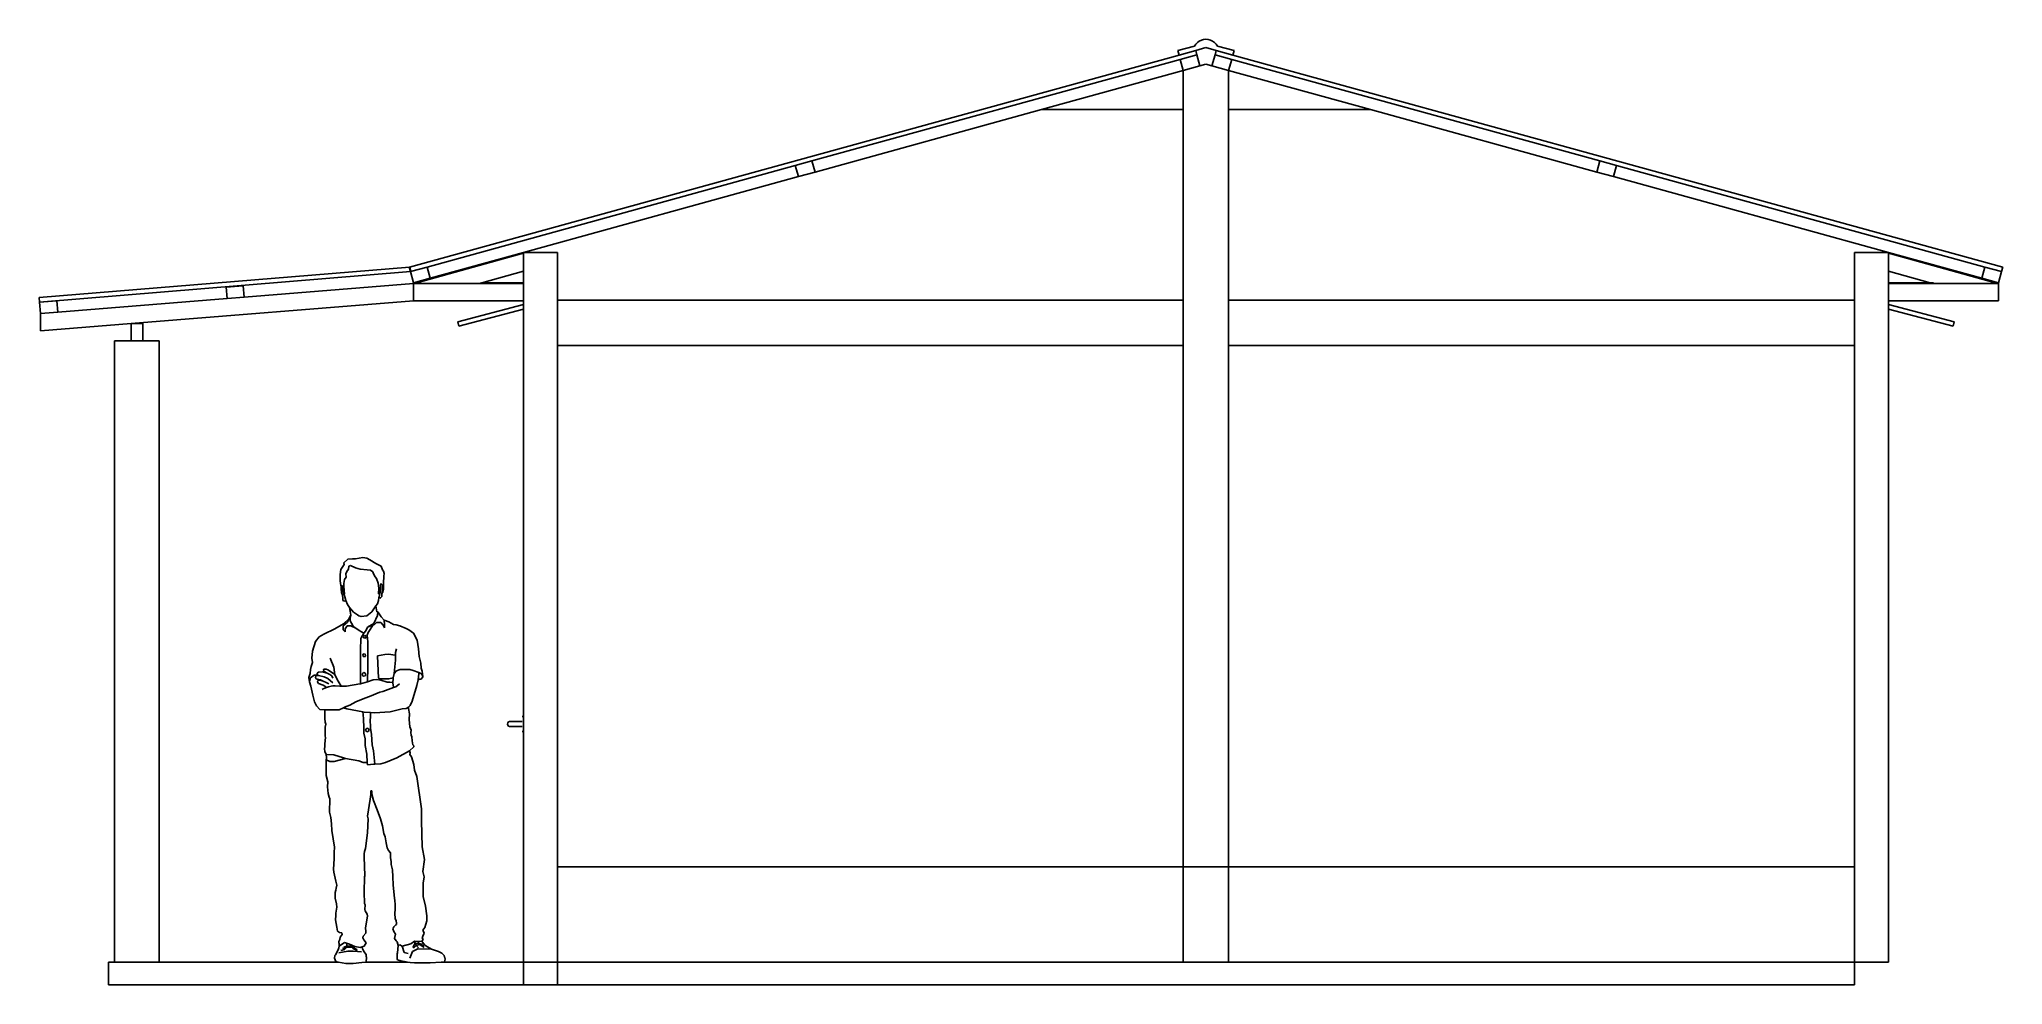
# Model space of a CAD drawing. Header units: metres. Extents: x -4.31 to 4.35, y -2.22 to 1.95.
import ezdxf

# ---------------------------------------------------------------- set-up
doc = ezdxf.new("R2010")
doc.units = ezdxf.units.M

msp = doc.modelspace()

# ---------------------------------------------------------------- linework, layer by layer
for p, q in [((0.7125, 1.9024), (0.786, 1.9226)), ((0.786, 1.9226), (0.7917, 1.9312)), ((0.7913, 1.9034), (0.8367, 1.9159)), ((0.7917, 1.9312), (0.7989, 1.9386)), ((0.7989, 1.9386), (0.8072, 1.9446)), ((0.8072, 1.9446), (0.8165, 1.949)), ((0.8165, 1.949), (0.8264, 1.9517)), ((0.8264, 1.9517), (0.8367, 1.9526)), ((0.8367, 1.9526), (0.8469, 1.9517)), ((0.882, 1.9034), (0.8367, 1.9159)), ((0.8469, 1.9517), (0.8568, 1.949)), ((0.8568, 1.949), (0.8661, 1.9446)), ((0.8661, 1.9446), (0.8745, 1.9386)), ((0.8745, 1.9386), (0.8816, 1.9312)), ((0.8816, 1.9312), (0.8873, 1.9226)), ((0.9608, 1.9024), (0.8873, 1.9226)), ((0.7178, 1.8831), (-2.6756, 0.9474)), ((-0.901, 1.416), (0.7232, 1.8638)), ((0.7178, 1.8831), (0.7125, 1.9024)), ((0.7178, 1.8831), (0.7913, 1.9034)), ((0.7966, 1.8841), (0.7232, 1.8638)), ((0.7232, 1.8638), (0.7367, 1.8148)), ((0.7367, 1.8148), (0.8101, 1.8351)), ((0.7966, 1.8841), (0.7913, 1.9034)), ((0.8101, 1.8351), (0.7966, 1.8841)), ((0.8101, 1.8351), (0.8367, 1.8424)), ((0.8632, 1.8351), (0.8367, 1.8424)), ((0.8632, 1.8351), (0.8767, 1.8841)), ((0.9367, 1.8148), (0.8632, 1.8351)), ((0.8767, 1.8841), (0.882, 1.9034)), ((0.8767, 1.8841), (0.9502, 1.8638)), ((0.9555, 1.8831), (0.882, 1.9034)), ((0.9502, 1.8638), (0.9367, 1.8148)), ((0.9502, 1.8638), (2.5743, 1.416)), ((0.9555, 1.8831), (0.9608, 1.9024)), ((4.3507, 0.9469), (0.9555, 1.8831)), ((0.1114, 1.6424), (0.7367, 1.8148)), ((0.7367, 1.8148), (0.7367, 1.6424)), ((0.9367, 1.8148), (0.9367, 1.6424)), ((0.9367, 1.8148), (1.562, 1.6424)), ((0.1114, 1.6424), (-0.8875, 1.367)), ((0.7367, 1.6424), (0.1114, 1.6424)), ((0.7367, 0.8024), (0.7367, 1.6424)), ((0.9367, 1.6424), (1.562, 1.6424)), ((0.9367, 0.8024), (0.9367, 1.6424)), ((2.5608, 1.367), (1.562, 1.6424)), ((-2.5986, 0.9478), (-0.9745, 1.3957)), ((-0.901, 1.416), (-0.9745, 1.3957)), ((-0.9745, 1.3957), (-0.9609, 1.3467)), ((-0.8875, 1.367), (-0.901, 1.416)), ((2.5608, 1.367), (2.5743, 1.416)), ((2.5743, 1.416), (2.6478, 1.3957)), ((2.6478, 1.3957), (2.6343, 1.3467)), ((2.6478, 1.3957), (4.2719, 0.9478)), ((-0.9609, 1.3467), (-2.1733, 1.0124)), ((-0.9609, 1.3467), (-0.8875, 1.367)), ((2.6343, 1.3467), (2.5608, 1.367)), ((3.8467, 1.0124), (2.6343, 1.3467)), ((-2.6444, 0.8786), (-2.1733, 1.0085)), ((-2.5851, 0.8989), (-2.1733, 1.0124)), ((-2.0233, 1.0124), (-2.1733, 1.0124)), ((-2.1733, 1.0085), (-2.1733, 1.0124)), ((-2.1733, 0.9295), (-2.1733, 1.0085)), ((-2.0233, 1.0124), (-2.0233, 0.8024)), ((3.8467, 1.0124), (3.6967, 1.0124)), ((3.6967, 1.0124), (3.6967, 0.8024)), ((4.2584, 0.8989), (3.8467, 1.0124)), ((3.8467, 1.0085), (3.8467, 1.0124)), ((4.3177, 0.8786), (3.8467, 1.0085)), ((3.8467, 0.9295), (3.8467, 1.0085)), ((-2.6756, 0.9474), (-4.309, 0.8133)), ((-4.3074, 0.7934), (-2.6721, 0.9276)), ((-2.6586, 0.8747), (-3.405, 0.8148)), ((-2.6774, 0.9469), (-2.6756, 0.9474)), ((-2.6721, 0.9276), (-2.6774, 0.9469)), ((-2.6756, 0.9474), (-2.6737, 0.9475)), ((-2.6721, 0.9276), (-2.6737, 0.9475)), ((-2.5986, 0.9478), (-2.6721, 0.9276)), ((-2.6721, 0.9276), (-2.6586, 0.8786)), ((-2.6586, 0.8786), (-2.5851, 0.8989)), ((-2.6586, 0.8747), (-2.6586, 0.8786)), ((-2.6444, 0.8786), (-2.6586, 0.8786)), ((-2.6586, 0.8747), (-2.6444, 0.8786)), ((-2.6586, 0.7985), (-2.6586, 0.8747)), ((-2.3719, 0.8747), (-2.6586, 0.8747)), ((-2.5851, 0.8989), (-2.5986, 0.9478)), ((-2.3577, 0.8786), (-2.3719, 0.8747)), ((-2.1733, 0.8747), (-2.3719, 0.8747)), ((-2.1733, 0.9295), (-2.3577, 0.8786)), ((-2.1733, 0.8786), (-2.3577, 0.8786)), ((-2.1733, 0.8786), (-2.1733, 0.9295)), ((-2.1733, 0.8747), (-2.1733, 0.8786)), ((-2.1733, 0.7985), (-2.1733, 0.8747)), ((3.8467, 0.8786), (3.8467, 0.9295)), ((3.8467, 0.9295), (4.031, 0.8786)), ((4.031, 0.8786), (3.8467, 0.8786)), ((3.8467, 0.8747), (3.8467, 0.8786)), ((3.8467, 0.8786), (4.0452, 0.8786)), ((4.0452, 0.8747), (3.8467, 0.8747)), ((3.8467, 0.7985), (3.8467, 0.8747)), ((4.031, 0.8786), (4.0452, 0.8747)), ((4.3319, 0.8747), (4.0452, 0.8747)), ((4.2584, 0.8989), (4.2719, 0.9478)), ((4.3319, 0.8786), (4.2584, 0.8989)), ((4.2719, 0.9478), (4.3454, 0.9276)), ((4.3319, 0.8786), (4.3177, 0.8786)), ((4.3319, 0.8747), (4.3177, 0.8786)), ((4.3454, 0.9276), (4.3319, 0.8786)), ((4.3319, 0.8747), (4.3319, 0.8786)), ((4.3319, 0.7985), (4.3319, 0.8747)), ((4.3454, 0.9276), (4.3507, 0.9469)), ((-4.3074, 0.7934), (-4.309, 0.8133)), ((-4.2314, 0.7995), (-4.3074, 0.7934)), ((-4.3074, 0.7934), (-4.3033, 0.7428)), ((-4.2274, 0.7489), (-4.2314, 0.7995)), ((-3.4809, 0.8087), (-4.2274, 0.7489)), ((-3.9037, 0.6986), (-2.6586, 0.7985)), ((-3.4091, 0.8655), (-3.485, 0.8594)), ((-3.485, 0.8594), (-3.4809, 0.8087)), ((-3.4809, 0.8087), (-3.405, 0.8148)), ((-3.405, 0.8148), (-3.4091, 0.8655)), ((-2.1733, 0.7985), (-2.6586, 0.7985)), ((-2.4634, 0.706), (-2.1733, 0.7831)), ((-2.1733, 0.7985), (-2.1733, 0.7831)), ((-2.1733, 0.7831), (-2.1733, 0.7624)), ((-2.0233, 0.8024), (0.7367, 0.8024)), ((-2.0233, 0.8024), (-2.0233, 0.6024)), ((0.7367, 0.8024), (0.7367, 0.6024)), ((0.9367, 0.8024), (3.6967, 0.8024)), ((0.9367, 0.8024), (0.9367, 0.6024)), ((3.6967, 0.6024), (3.6967, 0.8024)), ((4.3319, 0.7985), (3.8467, 0.7985)), ((3.8467, 0.7831), (3.8467, 0.7985)), ((4.1367, 0.706), (3.8467, 0.7831)), ((3.8467, 0.7624), (3.8467, 0.7831)), ((-4.3033, 0.7428), (-4.2274, 0.7489)), ((-4.3033, 0.6666), (-4.3033, 0.7428)), ((-4.3033, 0.6666), (-3.9037, 0.6986)), ((-3.8529, 0.6986), (-3.9037, 0.6986)), ((-3.9037, 0.6986), (-3.9037, 0.6224)), ((-3.8529, 0.6224), (-3.8529, 0.6986)), ((-2.4582, 0.6867), (-2.4634, 0.706)), ((-2.4582, 0.6867), (-2.1733, 0.7624)), ((-2.1733, -1.0351), (-2.1733, 0.7624)), ((4.1316, 0.6867), (3.8467, 0.7624)), ((3.8467, 0.7624), (3.8467, -2.1176)), ((4.1316, 0.6867), (4.1367, 0.706)), ((-3.9735, 0.6224), (-3.9769, 0.6224)), ((-3.9769, -2.1176), (-3.9769, 0.6224)), ((-3.9637, 0.6224), (-3.9735, 0.6224)), ((-3.948, 0.6224), (-3.9637, 0.6224)), ((-3.9276, 0.6224), (-3.948, 0.6224)), ((-3.9038, 0.6224), (-3.9276, 0.6224)), ((-3.9037, 0.6224), (-3.9038, 0.6224)), ((-3.9037, 0.6224), (-3.8783, 0.6224)), ((-3.8783, 0.6224), (-3.8529, 0.6224)), ((-3.8528, 0.6224), (-3.8529, 0.6224)), ((-3.829, 0.6224), (-3.8528, 0.6224)), ((-3.8086, 0.6224), (-3.829, 0.6224)), ((-3.793, 0.6224), (-3.8086, 0.6224)), ((-3.7831, 0.6224), (-3.793, 0.6224)), ((-3.7798, 0.6224), (-3.7831, 0.6224)), ((-3.7798, -2.1176), (-3.7798, 0.6224)), ((-2.0233, 0.6024), (0.7367, 0.6024)), ((-2.0233, 0.6024), (-2.0233, -1.6976)), ((0.7367, -1.6976), (0.7367, 0.6024)), ((0.9367, 0.6024), (3.6967, 0.6024)), ((0.9367, -1.6976), (0.9367, 0.6024)), ((3.6967, -1.6976), (3.6967, 0.6024)), ((-2.9484, -0.3407), (-2.9662, -0.3568)), ((-2.9276, -0.3386), (-2.9484, -0.3407)), ((-2.9148, -0.3397), (-2.9276, -0.3386)), ((-2.8818, -0.3331), (-2.9148, -0.3397)), ((-2.8645, -0.3363), (-2.8818, -0.3331)), ((-2.8504, -0.3439), (-2.8645, -0.3363)), ((-2.8243, -0.3597), (-2.8504, -0.3439)), ((-2.9795, -0.3856), (-2.9826, -0.4078)), ((-2.9826, -0.4078), (-2.9816, -0.4206)), ((-2.9816, -0.4206), (-2.9826, -0.4366)), ((-2.9647, -0.3646), (-2.9795, -0.3856)), ((-2.9662, -0.3568), (-2.9647, -0.3646)), ((-2.9635, -0.4308), (-2.966, -0.4483)), ((-2.9548, -0.4193), (-2.9635, -0.4308)), ((-2.9526, -0.3956), (-2.9566, -0.405)), ((-2.9566, -0.405), (-2.9548, -0.4193)), ((-2.9459, -0.3846), (-2.9526, -0.3956)), ((-2.9439, -0.372), (-2.9459, -0.3846)), ((-2.9439, -0.372), (-2.9367, -0.3685)), ((-2.9367, -0.3685), (-2.9148, -0.3784)), ((-2.9148, -0.3784), (-2.8931, -0.3844)), ((-2.8931, -0.3844), (-2.8628, -0.3872)), ((-2.8628, -0.3872), (-2.8486, -0.3896)), ((-2.8486, -0.3896), (-2.8379, -0.3967)), ((-2.8379, -0.3967), (-2.8345, -0.4057)), ((-2.8345, -0.4057), (-2.8282, -0.4186)), ((-2.8282, -0.4186), (-2.8213, -0.4254)), ((-2.8128, -0.3654), (-2.8243, -0.3597)), ((-2.8213, -0.4254), (-2.8143, -0.4467)), ((-2.8013, -0.3711), (-2.8128, -0.3654)), ((-2.7946, -0.3874), (-2.8013, -0.3711)), ((-2.7912, -0.3929), (-2.7946, -0.3874)), ((-2.7873, -0.4034), (-2.7912, -0.3929)), ((-2.7911, -0.4464), (-2.7897, -0.416)), ((-2.7897, -0.416), (-2.7873, -0.4034)), ((-2.9826, -0.4366), (-2.9786, -0.4566)), ((-2.9786, -0.4566), (-2.9779, -0.4602)), ((-2.9716, -0.4579), (-2.9786, -0.4566)), ((-2.9779, -0.4602), (-2.9768, -0.473)), ((-2.9768, -0.473), (-2.9762, -0.4874)), ((-2.9762, -0.4874), (-2.9722, -0.4995)), ((-2.9722, -0.4995), (-2.9695, -0.5137)), ((-2.9704, -0.4787), (-2.9716, -0.4579)), ((-2.9664, -0.4926), (-2.9704, -0.4787)), ((-2.9695, -0.5137), (-2.9699, -0.5233)), ((-2.9613, -0.5072), (-2.9664, -0.4926)), ((-2.9621, -0.4946), (-2.9664, -0.4926)), ((-2.966, -0.4483), (-2.9652, -0.4595)), ((-2.9652, -0.4595), (-2.9638, -0.477)), ((-2.9638, -0.477), (-2.9621, -0.4946)), ((-2.9567, -0.5225), (-2.9613, -0.5072)), ((-2.8143, -0.4467), (-2.8109, -0.4689)), ((-2.8128, -0.5228), (-2.8109, -0.5117)), ((-2.8109, -0.4689), (-2.8122, -0.4929)), ((-2.8122, -0.4929), (-2.8106, -0.4929)), ((-2.8099, -0.5068), (-2.8109, -0.5117)), ((-2.8109, -0.5117), (-2.8063, -0.513)), ((-2.8106, -0.4929), (-2.8059, -0.4864)), ((-2.8086, -0.4989), (-2.8099, -0.5068)), ((-2.8086, -0.4989), (-2.8059, -0.4864)), ((-2.8063, -0.513), (-2.8034, -0.5117)), ((-2.8059, -0.4864), (-2.8043, -0.4721)), ((-2.8043, -0.4576), (-2.8025, -0.4482)), ((-2.8043, -0.4721), (-2.8043, -0.4576)), ((-2.8034, -0.5117), (-2.7979, -0.5058)), ((-2.8025, -0.4482), (-2.7953, -0.4545)), ((-2.7957, -0.4738), (-2.798, -0.4914)), ((-2.798, -0.4914), (-2.7943, -0.4862)), ((-2.7979, -0.5058), (-2.798, -0.4914)), ((-2.7953, -0.4545), (-2.7957, -0.4738)), ((-2.7943, -0.4862), (-2.7915, -0.4737)), ((-2.7915, -0.4737), (-2.7911, -0.4464)), ((-2.9699, -0.5233), (-2.9624, -0.5263)), ((-2.9441, -0.6038), (-2.9677, -0.6255)), ((-2.9624, -0.5263), (-2.9567, -0.5225)), ((-2.9567, -0.5225), (-2.9493, -0.5403)), ((-2.9493, -0.5403), (-2.9407, -0.5538)), ((-2.9493, -0.6186), (-2.9441, -0.6038)), ((-2.9348, -0.587), (-2.9441, -0.6038)), ((-2.9407, -0.5538), (-2.9225, -0.5741)), ((-2.9407, -0.5538), (-2.9372, -0.5695)), ((-2.9348, -0.587), (-2.9378, -0.6011)), ((-2.9378, -0.6011), (-2.9378, -0.6123)), ((-2.9372, -0.5695), (-2.9348, -0.587)), ((-2.9225, -0.5741), (-2.9056, -0.5863)), ((-2.9056, -0.5863), (-2.8989, -0.5902)), ((-2.8891, -0.5936), (-2.8989, -0.5902)), ((-2.8648, -0.5902), (-2.8891, -0.5936)), ((-2.8648, -0.5902), (-2.8425, -0.5727)), ((-2.8425, -0.5727), (-2.8239, -0.547)), ((-2.8337, -0.6244), (-2.818, -0.5892)), ((-2.8239, -0.547), (-2.8168, -0.5368)), ((-2.8209, -0.5725), (-2.8239, -0.547)), ((-2.8161, -0.5728), (-2.8209, -0.5725)), ((-2.818, -0.5892), (-2.8161, -0.5728)), ((-2.8128, -0.5228), (-2.8168, -0.5368)), ((-2.8063, -0.5855), (-2.8161, -0.5728)), ((-2.8006, -0.5952), (-2.8063, -0.5855)), ((-2.7874, -0.6092), (-2.8006, -0.5952)), ((-3.0747, -0.6836), (-3.0903, -0.704)), ((-3.0543, -0.6709), (-3.0747, -0.6836)), ((-3.0051, -0.6473), (-3.0543, -0.6709)), ((-2.9677, -0.6255), (-3.0051, -0.6473)), ((-2.969, -0.635), (-2.9493, -0.6186)), ((-2.969, -0.6515), (-2.969, -0.635)), ((-2.96, -0.6606), (-2.969, -0.6515)), ((-2.9504, -0.635), (-2.96, -0.6478)), ((-2.96, -0.6478), (-2.96, -0.6606)), ((-2.9343, -0.635), (-2.9504, -0.635)), ((-2.9378, -0.6123), (-2.9258, -0.6331)), ((-2.9122, -0.6444), (-2.9343, -0.635)), ((-2.9258, -0.6331), (-2.9122, -0.6444)), ((-2.9122, -0.6444), (-2.8986, -0.6556)), ((-2.8986, -0.6556), (-2.8777, -0.6675)), ((-2.8904, -0.6898), (-2.8913, -0.6945)), ((-2.8889, -0.687), (-2.8904, -0.6898)), ((-2.8777, -0.6675), (-2.8889, -0.687)), ((-2.8797, -0.6829), (-2.8776, -0.6785)), ((-2.878, -0.6875), (-2.8797, -0.6829)), ((-2.8735, -0.6896), (-2.878, -0.6875)), ((-2.8777, -0.6675), (-2.8683, -0.6565)), ((-2.8776, -0.6785), (-2.873, -0.6768)), ((-2.8689, -0.6879), (-2.8735, -0.6896)), ((-2.873, -0.6768), (-2.8685, -0.6789)), ((-2.8668, -0.6835), (-2.8689, -0.6879)), ((-2.8685, -0.6789), (-2.8668, -0.6835)), ((-2.8683, -0.6565), (-2.8616, -0.6402)), ((-2.8585, -0.6635), (-2.863, -0.6755)), ((-2.863, -0.6755), (-2.8599, -0.7058)), ((-2.8616, -0.6402), (-2.8337, -0.6244)), ((-2.8616, -0.6402), (-2.8358, -0.6304)), ((-2.8358, -0.6304), (-2.8585, -0.6635)), ((-2.8358, -0.6304), (-2.8301, -0.6282)), ((-2.8301, -0.6282), (-2.8223, -0.6202)), ((-2.8223, -0.6202), (-2.8031, -0.6202)), ((-2.8031, -0.6202), (-2.7919, -0.6317)), ((-2.7919, -0.6317), (-2.7864, -0.6433)), ((-2.7864, -0.6282), (-2.7874, -0.6092)), ((-2.7666, -0.6175), (-2.7874, -0.6092)), ((-2.7864, -0.6433), (-2.7864, -0.6282)), ((-2.7563, -0.6221), (-2.7666, -0.6175)), ((-2.7472, -0.6285), (-2.7563, -0.6221)), ((-2.7345, -0.6305), (-2.7472, -0.6285)), ((-2.7188, -0.6339), (-2.7345, -0.6305)), ((-2.7188, -0.6339), (-2.6904, -0.646)), ((-2.6788, -0.6515), (-2.6904, -0.646)), ((-2.6589, -0.6676), (-2.6788, -0.6515)), ((-2.6425, -0.6971), (-2.6589, -0.6676)), ((-3.1036, -0.7468), (-3.1076, -0.7771)), ((-3.1076, -0.7771), (-3.1044, -0.796)), ((-3.0903, -0.704), (-3.1036, -0.7468)), ((-3.0257, -0.7772), (-3.01, -0.8176)), ((-2.8913, -0.6945), (-2.8926, -0.7362)), ((-2.8926, -0.7362), (-2.8926, -0.85)), ((-2.8823, -0.7641), (-2.8802, -0.7597)), ((-2.8806, -0.7687), (-2.8823, -0.7641)), ((-2.8762, -0.7708), (-2.8806, -0.7687)), ((-2.8802, -0.7597), (-2.8756, -0.758)), ((-2.8716, -0.7691), (-2.8762, -0.7708)), ((-2.8756, -0.758), (-2.8712, -0.7601)), ((-2.8695, -0.7647), (-2.8716, -0.7691)), ((-2.8712, -0.7601), (-2.8695, -0.7647)), ((-2.8599, -0.7058), (-2.8599, -0.8164)), ((-2.8177, -0.7665), (-2.7844, -0.7617)), ((-2.8177, -0.7665), (-2.8129, -0.8658)), ((-2.7844, -0.7617), (-2.7668, -0.7602)), ((-2.7668, -0.7602), (-2.7406, -0.7641)), ((-2.7406, -0.7641), (-2.7381, -0.7645)), ((-2.7382, -0.7861), (-2.7381, -0.7645)), ((-2.7381, -0.7524), (-2.7339, -0.7353)), ((-2.7381, -0.7645), (-2.7381, -0.7524)), ((-2.6362, -0.7367), (-2.6425, -0.6971)), ((-2.6341, -0.7703), (-2.6362, -0.7367)), ((-2.6266, -0.7994), (-2.6341, -0.7703)), ((-3.1143, -0.8446), (-3.1201, -0.863)), ((-3.1201, -0.863), (-3.1165, -0.8819)), ((-3.1165, -0.8819), (-3.113, -0.8646)), ((-3.1123, -0.8271), (-3.1143, -0.8446)), ((-3.113, -0.8646), (-3.0959, -0.8527)), ((-3.1094, -0.8146), (-3.1123, -0.8271)), ((-3.1044, -0.796), (-3.1094, -0.8146)), ((-3.0959, -0.8527), (-3.0804, -0.8516)), ((-3.0888, -0.8569), (-3.0906, -0.8631)), ((-3.0906, -0.8631), (-3.0876, -0.8688)), ((-3.0852, -0.8537), (-3.0888, -0.8569)), ((-3.0772, -0.8542), (-3.0852, -0.8537)), ((-3.083, -0.8427), (-3.0835, -0.8491)), ((-3.0835, -0.8491), (-3.0804, -0.8516)), ((-3.0782, -0.8385), (-3.083, -0.8427)), ((-3.0804, -0.8516), (-3.0772, -0.8542)), ((-3.0606, -0.8376), (-3.0782, -0.8385)), ((-3.0772, -0.8542), (-3.0522, -0.8597)), ((-3.0389, -0.8433), (-3.0606, -0.8376)), ((-3.0538, -0.8251), (-3.0559, -0.8275)), ((-3.0559, -0.8275), (-3.0545, -0.8338)), ((-3.0545, -0.8338), (-3.0497, -0.8381)), ((-3.0442, -0.8263), (-3.0538, -0.8251)), ((-3.0522, -0.8597), (-3.0362, -0.8671)), ((-3.0497, -0.8381), (-3.0389, -0.8433)), ((-3.0364, -0.8281), (-3.0442, -0.8263)), ((-3.0389, -0.8433), (-3.028, -0.8485)), ((-3.0111, -0.8451), (-3.0364, -0.8281)), ((-3.028, -0.8485), (-3.019, -0.8552)), ((-3.019, -0.8552), (-3.014, -0.8653)), ((-3.0061, -0.8496), (-3.0111, -0.8451)), ((-3.01, -0.8176), (-3.0051, -0.8504)), ((-3.0051, -0.8504), (-3.0061, -0.8496)), ((-2.9908, -0.8791), (-3.0051, -0.8504)), ((-2.8926, -0.85), (-2.8917, -0.8901)), ((-2.885, -0.8491), (-2.8827, -0.8434)), ((-2.8827, -0.8548), (-2.885, -0.8491)), ((-2.8827, -0.8434), (-2.877, -0.8411)), ((-2.877, -0.8571), (-2.8827, -0.8548)), ((-2.877, -0.8411), (-2.8713, -0.8434)), ((-2.8713, -0.8548), (-2.877, -0.8571)), ((-2.8713, -0.8434), (-2.869, -0.8491)), ((-2.869, -0.8491), (-2.8713, -0.8548)), ((-2.8599, -0.8164), (-2.8614, -0.8821)), ((-2.8129, -0.8658), (-2.8055, -0.8687)), ((-2.767, -0.8682), (-2.7479, -0.8636)), ((-2.7479, -0.8636), (-2.7489, -0.8687)), ((-2.7443, -0.8451), (-2.7479, -0.8636)), ((-2.7443, -0.8451), (-2.7382, -0.7861)), ((-2.7335, -0.8332), (-2.7443, -0.8451)), ((-2.717, -0.8271), (-2.7335, -0.8332)), ((-2.6753, -0.8268), (-2.717, -0.8271)), ((-2.6598, -0.8309), (-2.6753, -0.8268)), ((-2.6598, -0.8309), (-2.6357, -0.8404)), ((-2.6385, -0.8724), (-2.6351, -0.847)), ((-2.6357, -0.8404), (-2.6314, -0.8421)), ((-2.6351, -0.847), (-2.6357, -0.8404)), ((-2.6314, -0.8421), (-2.6229, -0.8466)), ((-2.6251, -0.8218), (-2.6266, -0.7994)), ((-2.6251, -0.8218), (-2.621, -0.834)), ((-2.6244, -0.8693), (-2.621, -0.8638)), ((-2.6229, -0.8466), (-2.6198, -0.8519)), ((-2.6175, -0.8579), (-2.621, -0.834)), ((-2.6175, -0.8595), (-2.621, -0.8638)), ((-2.6198, -0.8519), (-2.6175, -0.8579)), ((-2.6175, -0.8579), (-2.6175, -0.8595)), ((-3.1165, -0.8819), (-3.1107, -0.9002)), ((-3.1107, -0.9002), (-3.1022, -0.941)), ((-3.1022, -0.941), (-3.0957, -0.9692)), ((-3.0876, -0.8688), (-3.083, -0.8701)), ((-3.083, -0.8701), (-3.0687, -0.8723)), ((-3.08, -0.8757), (-3.0818, -0.8818)), ((-3.0818, -0.8818), (-3.0775, -0.8885)), ((-3.072, -0.8747), (-3.08, -0.8757)), ((-3.0775, -0.8885), (-3.0563, -0.8961)), ((-3.0658, -0.876), (-3.072, -0.8747)), ((-3.0687, -0.8723), (-3.0563, -0.878)), ((-3.0563, -0.878), (-3.0658, -0.876)), ((-3.0569, -0.912), (-3.062, -0.9158)), ((-3.0418, -0.9063), (-3.0569, -0.912)), ((-3.0563, -0.878), (-3.044, -0.8838)), ((-3.0563, -0.8961), (-3.0491, -0.9012)), ((-3.0491, -0.9012), (-3.0418, -0.9063)), ((-3.044, -0.8838), (-3.0314, -0.8909)), ((-3.0329, -0.9029), (-3.0418, -0.9063)), ((-3.0362, -0.8671), (-3.0142, -0.8858)), ((-3.0216, -0.9004), (-3.0329, -0.9029)), ((-3.0141, -0.8987), (-3.0216, -0.9004)), ((-3.0043, -0.8995), (-3.0141, -0.8987)), ((-2.9837, -0.9013), (-3.0043, -0.8995)), ((-2.9857, -0.8853), (-2.9908, -0.8791)), ((-2.9797, -0.8984), (-2.9857, -0.8853)), ((-2.9739, -0.9012), (-2.9837, -0.9013)), ((-2.9739, -0.9012), (-2.9797, -0.8984)), ((-2.9533, -0.9009), (-2.9739, -0.9012)), ((-2.8954, -0.8907), (-2.9533, -0.9009)), ((-2.8917, -0.8901), (-2.8954, -0.8907)), ((-2.8917, -0.8901), (-2.8614, -0.8821)), ((-2.8728, -0.954), (-2.8532, -0.9467)), ((-2.8359, -0.8729), (-2.8614, -0.8821)), ((-2.8074, -0.9274), (-2.8532, -0.9467)), ((-2.8215, -0.8718), (-2.8359, -0.8729)), ((-2.8025, -0.8748), (-2.8215, -0.8718)), ((-2.7934, -0.924), (-2.8074, -0.9274)), ((-2.8055, -0.8687), (-2.767, -0.8682)), ((-2.7748, -0.8828), (-2.8025, -0.8748)), ((-2.7467, -0.907), (-2.7934, -0.924)), ((-2.7635, -0.8828), (-2.7748, -0.8828)), ((-2.7491, -0.8838), (-2.7635, -0.8828)), ((-2.7491, -0.8838), (-2.7492, -0.8879)), ((-2.7492, -0.8879), (-2.7472, -0.9034)), ((-2.7489, -0.8687), (-2.7491, -0.8838)), ((-2.7472, -0.9034), (-2.7467, -0.907)), ((-2.7467, -0.907), (-2.7362, -0.9032)), ((-2.7362, -0.9032), (-2.72, -0.89)), ((-2.665, -0.9665), (-2.6443, -0.8974)), ((-2.6443, -0.8974), (-2.6385, -0.8724)), ((-2.6385, -0.8724), (-2.6307, -0.8705)), ((-2.6307, -0.8705), (-2.6244, -0.8693)), ((-3.0957, -0.9692), (-3.0862, -0.9877)), ((-3.0862, -0.9877), (-3.0722, -1.0032)), ((-3.0722, -1.0032), (-3.053, -1.0044)), ((-3.053, -1.0044), (-3.05, -1.0054)), ((-2.9982, -1.0044), (-3.05, -1.0054)), ((-3.05, -1.0054), (-3.0499, -1.0123)), ((-3.0499, -1.0123), (-3.0496, -1.0439)), ((-2.987, -1.0044), (-2.9982, -1.0044)), ((-2.9678, -0.9956), (-2.987, -1.0044)), ((-2.9622, -0.993), (-2.9678, -0.9956)), ((-2.9527, -1.0003), (-2.9678, -0.9956)), ((-2.9395, -0.9851), (-2.9622, -0.993)), ((-2.8814, -1.0144), (-2.9527, -1.0003)), ((-2.9129, -0.9703), (-2.9395, -0.9851)), ((-2.8728, -0.954), (-2.9129, -0.9703)), ((-2.8805, -1.0263), (-2.8814, -1.0144)), ((-2.8756, -1.0156), (-2.8814, -1.0144)), ((-2.8791, -1.046), (-2.8805, -1.0263)), ((-2.8477, -1.0172), (-2.8756, -1.0156)), ((-2.8481, -1.0426), (-2.8479, -1.0263)), ((-2.8479, -1.0263), (-2.8477, -1.0172)), ((-2.8308, -1.0182), (-2.8477, -1.0172)), ((-2.762, -1.0144), (-2.8308, -1.0182)), ((-2.762, -1.0144), (-2.7088, -1.0008)), ((-2.6904, -0.9997), (-2.7088, -1.0008)), ((-2.6808, -0.994), (-2.6904, -0.9997)), ((-2.6808, -0.994), (-2.6732, -0.9857)), ((-2.68, -0.9985), (-2.6808, -0.994)), ((-2.6757, -1.0224), (-2.68, -0.9985)), ((-2.6776, -1.0479), (-2.6757, -1.0224)), ((-2.6732, -0.9857), (-2.665, -0.9665)), ((-2.1733, -1.0351), (-2.1789, -1.0351)), ((-2.1733, -1.0351), (-2.1733, -1.0362)), ((-2.1733, -1.0394), (-2.1733, -1.0362)), ((-3.0496, -1.0439), (-3.0486, -1.0599)), ((-3.0483, -1.0814), (-3.0487, -1.0974)), ((-3.0487, -1.0974), (-3.0479, -1.1054)), ((-3.0486, -1.0599), (-3.0453, -1.0689)), ((-3.0453, -1.0689), (-3.0483, -1.0814)), ((-3.0479, -1.1054), (-3.0482, -1.1214)), ((-3.0482, -1.1214), (-3.0463, -1.1275)), ((-2.8782, -1.0829), (-2.8791, -1.046)), ((-2.8782, -1.1086), (-2.8782, -1.0829)), ((-2.8723, -1.1335), (-2.8782, -1.1086)), ((-2.8701, -1.0941), (-2.8677, -1.0884)), ((-2.8677, -1.0997), (-2.8701, -1.0941)), ((-2.8677, -1.0884), (-2.8621, -1.086)), ((-2.8621, -1.1021), (-2.8677, -1.0997)), ((-2.8621, -1.086), (-2.8564, -1.0884)), ((-2.8564, -1.0997), (-2.8621, -1.1021)), ((-2.8564, -1.0884), (-2.8541, -1.0941)), ((-2.8541, -1.0941), (-2.8564, -1.0997)), ((-2.8494, -1.0451), (-2.8481, -1.0426)), ((-2.8488, -1.0852), (-2.8494, -1.0451)), ((-2.8444, -1.1137), (-2.8488, -1.0852)), ((-2.8412, -1.1601), (-2.8444, -1.1137)), ((-2.6744, -1.0799), (-2.6776, -1.0479)), ((-2.6682, -1.0946), (-2.6744, -1.0799)), ((-2.6707, -1.1056), (-2.6682, -1.0946)), ((-2.6687, -1.1166), (-2.6707, -1.1056)), ((-2.6661, -1.1242), (-2.6687, -1.1166)), ((-2.6643, -1.1418), (-2.6661, -1.1242)), ((-2.2433, -1.0676), (-2.2421, -1.0624)), ((-2.2421, -1.0728), (-2.2433, -1.0676)), ((-2.2421, -1.0624), (-2.2389, -1.0586)), ((-2.2389, -1.0766), (-2.2421, -1.0728)), ((-2.2389, -1.0586), (-2.2344, -1.0572)), ((-2.2344, -1.078), (-2.2389, -1.0766)), ((-2.2344, -1.0572), (-2.2343, -1.0572)), ((-2.2343, -1.0779), (-2.2344, -1.078)), ((-2.2342, -1.0572), (-2.2343, -1.0572)), ((-2.2339, -1.0778), (-2.2343, -1.0779)), ((-2.2342, -1.078), (-2.2343, -1.0779)), ((-2.2334, -1.0572), (-2.2342, -1.0572)), ((-2.2334, -1.078), (-2.2342, -1.078)), ((-2.2321, -1.0572), (-2.2334, -1.0572)), ((-2.2321, -1.078), (-2.2334, -1.078)), ((-2.2304, -1.0572), (-2.2321, -1.0572)), ((-2.2304, -1.078), (-2.2321, -1.078)), ((-2.2281, -1.0572), (-2.2304, -1.0572)), ((-2.2281, -1.078), (-2.2304, -1.078)), ((-2.2255, -1.0572), (-2.2281, -1.0572)), ((-2.2255, -1.078), (-2.2281, -1.078)), ((-2.2225, -1.0572), (-2.2255, -1.0572)), ((-2.2225, -1.078), (-2.2255, -1.078)), ((-2.2192, -1.0572), (-2.2225, -1.0572)), ((-2.2192, -1.078), (-2.2225, -1.078)), ((-2.2156, -1.0572), (-2.2192, -1.0572)), ((-2.2156, -1.078), (-2.2192, -1.078)), ((-2.2118, -1.0572), (-2.2156, -1.0572)), ((-2.2118, -1.078), (-2.2156, -1.078)), ((-2.2118, -1.0572), (-2.2079, -1.0572)), ((-2.2079, -1.078), (-2.2118, -1.078)), ((-2.2039, -1.0572), (-2.2079, -1.0572)), ((-2.2039, -1.078), (-2.2079, -1.078)), ((-2.1789, -1.0572), (-2.2039, -1.0572)), ((-2.1789, -1.078), (-2.2039, -1.078)), ((-2.1733, -1.1001), (-2.1789, -1.1001)), ((-2.1733, -1.0446), (-2.1733, -1.0394)), ((-2.1733, -1.0513), (-2.1733, -1.0446)), ((-2.1733, -1.0592), (-2.1733, -1.0513)), ((-2.1733, -1.0676), (-2.1733, -1.0592)), ((-2.1733, -1.0676), (-2.1733, -1.076)), ((-2.1733, -1.0838), (-2.1733, -1.076)), ((-2.1733, -1.0906), (-2.1733, -1.0838)), ((-2.1733, -1.0957), (-2.1733, -1.0906)), ((-2.1733, -1.099), (-2.1733, -1.0957)), ((-2.1733, -1.1001), (-2.1733, -1.099)), ((-2.1733, -1.1001), (-2.1733, -2.1176)), ((-3.0491, -1.1674), (-3.0513, -1.1767)), ((-3.0513, -1.1767), (-3.0497, -1.1895)), ((-3.0463, -1.1275), (-3.0498, -1.1546)), ((-3.0498, -1.1546), (-3.0491, -1.1674)), ((-3.0497, -1.1895), (-3.0442, -1.2028)), ((-3.0442, -1.2028), (-3.0105, -1.2038)), ((-3.0442, -1.2028), (-3.0428, -1.2156)), ((-2.9677, -1.2173), (-3.0105, -1.2038)), ((-2.8723, -1.1624), (-2.8723, -1.1335)), ((-2.8643, -1.2), (-2.8723, -1.1624)), ((-2.8629, -1.2369), (-2.8643, -1.2)), ((-2.8345, -1.1865), (-2.8412, -1.1601)), ((-2.8286, -1.2442), (-2.8345, -1.1865)), ((-2.7321, -1.2171), (-2.6758, -1.1865)), ((-2.6758, -1.1865), (-2.6571, -1.1689)), ((-2.6738, -1.1943), (-2.6758, -1.1865)), ((-2.6753, -1.2021), (-2.6738, -1.1943)), ((-2.6677, -1.2124), (-2.6753, -1.2021)), ((-2.6612, -1.1591), (-2.6643, -1.1418)), ((-2.6572, -1.1641), (-2.6612, -1.1591)), ((-2.6571, -1.1689), (-2.6572, -1.1641)), ((-3.0435, -1.2604), (-3.0437, -1.2941)), ((-3.0437, -1.2941), (-3.0369, -1.3222)), ((-3.043, -1.2263), (-3.0435, -1.2604)), ((-3.0428, -1.2218), (-3.043, -1.2263)), ((-3.043, -1.2263), (-3.0268, -1.2333)), ((-3.0428, -1.2156), (-3.0428, -1.2218)), ((-3.0268, -1.2333), (-3.0078, -1.2333)), ((-3.0078, -1.2333), (-2.9579, -1.219)), ((-2.9677, -1.2173), (-2.9579, -1.219)), ((-2.9579, -1.219), (-2.8999, -1.2296)), ((-2.8999, -1.2296), (-2.8805, -1.2375)), ((-2.8805, -1.2375), (-2.8651, -1.237)), ((-2.8651, -1.237), (-2.8629, -1.2369)), ((-2.8629, -1.2369), (-2.8615, -1.248)), ((-2.8615, -1.248), (-2.8345, -1.2443)), ((-2.8345, -1.2443), (-2.8286, -1.2442)), ((-2.8286, -1.2442), (-2.8025, -1.2438)), ((-2.8025, -1.2438), (-2.7825, -1.2378)), ((-2.7825, -1.2378), (-2.7321, -1.2171)), ((-2.6573, -1.2461), (-2.6677, -1.2124)), ((-2.6535, -1.2715), (-2.6573, -1.2461)), ((-2.6434, -1.2985), (-2.6535, -1.2715)), ((-2.6231, -1.4414), (-2.6434, -1.2985)), ((-3.0369, -1.3222), (-3.0381, -1.344)), ((-3.0381, -1.344), (-3.0347, -1.3743)), ((-3.0347, -1.3743), (-3.0302, -1.3896)), ((-2.8496, -1.3986), (-2.8467, -1.3787)), ((-2.8467, -1.3787), (-2.8466, -1.3674)), ((-2.8466, -1.3674), (-2.8461, -1.3626)), ((-2.8461, -1.3626), (-2.843, -1.3619)), ((-2.843, -1.3619), (-2.8424, -1.3764)), ((-2.8424, -1.3764), (-2.8353, -1.4043)), ((-3.0302, -1.3896), (-3.0281, -1.3974)), ((-3.0281, -1.3974), (-3.0297, -1.4564)), ((-3.0297, -1.4564), (-3.023, -1.4795)), ((-2.8613, -1.4747), (-2.8496, -1.3986)), ((-2.8353, -1.4043), (-2.8181, -1.4458)), ((-2.8181, -1.4458), (-2.8045, -1.4852)), ((-2.6235, -1.4943), (-2.6231, -1.4414)), ((-3.023, -1.4795), (-3.0199, -1.5082)), ((-3.0199, -1.5082), (-3.0182, -1.537)), ((-3.0182, -1.537), (-3.007, -1.6103)), ((-2.8696, -1.6167), (-2.862, -1.5482)), ((-2.862, -1.5482), (-2.8591, -1.4857)), ((-2.8591, -1.4857), (-2.8613, -1.4747)), ((-2.8045, -1.4852), (-2.7957, -1.5161)), ((-2.7957, -1.5161), (-2.7891, -1.5507)), ((-2.7891, -1.5507), (-2.7839, -1.5659)), ((-2.6203, -1.6097), (-2.6235, -1.4943)), ((-3.007, -1.6103), (-3.0089, -1.6343)), ((-3.0089, -1.6343), (-3.0081, -1.6628)), ((-2.8767, -1.6541), (-2.8756, -1.6405)), ((-2.8756, -1.6405), (-2.8748, -1.6301)), ((-2.8748, -1.6301), (-2.8696, -1.6167)), ((-2.7839, -1.5659), (-2.779, -1.5911)), ((-2.779, -1.5911), (-2.7746, -1.6131)), ((-2.7746, -1.6131), (-2.769, -1.6262)), ((-2.769, -1.6262), (-2.7593, -1.6356)), ((-2.7593, -1.6356), (-2.7604, -1.6567)), ((-2.6105, -1.665), (-2.6203, -1.6097)), ((-3.0081, -1.6628), (-3.0115, -1.7076)), ((-3.0115, -1.7076), (-3.0102, -1.7211)), ((-3.0102, -1.7211), (-3.0017, -1.7602)), ((-2.8725, -1.7374), (-2.8767, -1.6541)), ((-2.7604, -1.6567), (-2.7572, -1.675)), ((-2.7572, -1.675), (-2.7565, -1.6878)), ((-2.7565, -1.6878), (-2.7511, -1.7113)), ((-2.7511, -1.7113), (-2.7493, -1.7417)), ((-2.617, -1.7175), (-2.6105, -1.665)), ((-2.6121, -1.741), (-2.617, -1.7175)), ((-2.0233, -2.1176), (-2.0233, -1.6976)), ((-2.0233, -1.6976), (0.7367, -1.6976)), ((0.7367, -2.1176), (0.7367, -1.6976)), ((0.7367, -1.6976), (0.9367, -1.6976)), ((0.9367, -1.6976), (3.6967, -1.6976)), ((0.9367, -2.1176), (0.9367, -1.6976)), ((3.6967, -2.1176), (3.6967, -1.6976)), ((-3.0033, -1.8105), (-3.0034, -1.8362)), ((-3.0006, -1.801), (-3.0033, -1.8105)), ((-3.0017, -1.7602), (-2.9972, -1.7785)), ((-2.9995, -1.7921), (-3.0006, -1.801)), ((-2.9972, -1.7785), (-2.9995, -1.7921)), ((-2.8759, -1.8086), (-2.8753, -1.7413)), ((-2.8752, -1.8595), (-2.8759, -1.8086)), ((-2.8753, -1.7413), (-2.8725, -1.7374)), ((-2.7493, -1.7417), (-2.7485, -1.777)), ((-2.7485, -1.777), (-2.7431, -1.8231)), ((-2.6162, -1.829), (-2.6153, -1.7697)), ((-2.6153, -1.7697), (-2.6121, -1.741)), ((-3.0034, -1.8362), (-2.9974, -1.8611)), ((-3.0013, -1.9024), (-3.0017, -1.9126)), ((-2.997, -1.8755), (-3.0013, -1.9024)), ((-2.9974, -1.8611), (-2.997, -1.8755)), ((-2.8717, -1.8648), (-2.8752, -1.8595)), ((-2.8737, -1.8852), (-2.8717, -1.8648)), ((-2.871, -1.8921), (-2.8737, -1.8852)), ((-2.8626, -1.9058), (-2.871, -1.8921)), ((-2.7431, -1.8231), (-2.741, -1.8474)), ((-2.7395, -1.884), (-2.7414, -1.9031)), ((-2.7414, -1.9031), (-2.7393, -1.9255)), ((-2.741, -1.8474), (-2.7398, -1.8615)), ((-2.7398, -1.8615), (-2.7395, -1.884)), ((-2.6054, -1.8711), (-2.6162, -1.829)), ((-2.5992, -1.914), (-2.6054, -1.8711)), ((-3.0017, -1.9126), (-3.0024, -1.9319)), ((-3.0024, -1.9319), (-2.9964, -1.964)), ((-2.9964, -1.964), (-2.9933, -1.9808)), ((-2.9933, -1.9808), (-2.9844, -1.9876)), ((-2.9844, -1.9876), (-2.9749, -1.9891)), ((-2.9749, -1.9891), (-2.9738, -1.9954)), ((-2.8809, -2.0041), (-2.8694, -1.9905)), ((-2.8699, -1.9683), (-2.862, -1.9138)), ((-2.8681, -1.981), (-2.8699, -1.9683)), ((-2.8694, -1.9905), (-2.8681, -1.981)), ((-2.862, -1.9138), (-2.8626, -1.9058)), ((-2.7453, -1.9618), (-2.7492, -1.9706)), ((-2.7492, -1.9706), (-2.7457, -1.9829)), ((-2.7457, -1.9829), (-2.7376, -1.9948)), ((-2.7363, -1.9539), (-2.7453, -1.9618)), ((-2.7393, -1.9255), (-2.7347, -1.9357)), ((-2.7332, -1.9512), (-2.7363, -1.9539)), ((-2.7347, -1.9357), (-2.734, -1.9453)), ((-2.734, -1.9453), (-2.7332, -1.9512)), ((-2.618, -1.9775), (-2.608, -1.965)), ((-2.6114, -1.9904), (-2.618, -1.9775)), ((-2.617, -2.004), (-2.6114, -1.9904)), ((-2.608, -1.965), (-2.599, -1.9364)), ((-2.599, -1.9364), (-2.5992, -1.914)), ((-3.0024, -2.0852), (-2.9902, -2.0642)), ((-2.9902, -2.0642), (-2.9878, -2.0544)), ((-2.9878, -2.0544), (-2.9861, -2.0476)), ((-2.9876, -2.0263), (-2.9877, -2.0327)), ((-2.9877, -2.0327), (-2.9869, -2.0358)), ((-2.9837, -2.0186), (-2.9876, -2.0263)), ((-2.9485, -2.0698), (-2.9875, -2.0769)), ((-2.9861, -2.0476), (-2.9869, -2.0358)), ((-2.9626, -2.0313), (-2.9861, -2.0476)), ((-2.9813, -2.0077), (-2.9837, -2.0186)), ((-2.9738, -1.9954), (-2.9813, -2.0077)), ((-2.9623, -2.0616), (-2.9792, -2.066)), ((-2.9716, -2.0572), (-2.956, -2.0532)), ((-2.9659, -2.0519), (-2.9528, -2.0476)), ((-2.9626, -2.0313), (-2.9401, -2.0382)), ((-2.9528, -2.0524), (-2.9623, -2.0616)), ((-2.956, -2.0532), (-2.9528, -2.0524)), ((-2.9528, -2.0365), (-2.9528, -2.0476)), ((-2.9528, -2.0476), (-2.9528, -2.0491)), ((-2.9528, -2.0476), (-2.9504, -2.0476)), ((-2.9528, -2.0491), (-2.9528, -2.0524)), ((-2.9528, -2.0524), (-2.9279, -2.0524)), ((-2.9504, -2.0476), (-2.9294, -2.0476)), ((-2.9485, -2.0698), (-2.9246, -2.0698)), ((-2.9168, -2.0491), (-2.9401, -2.0382)), ((-2.9294, -2.0476), (-2.9279, -2.0476)), ((-2.9279, -2.0476), (-2.9279, -2.0445)), ((-2.917, -2.0538), (-2.9279, -2.0476)), ((-2.9279, -2.0476), (-2.9279, -2.0489)), ((-2.9279, -2.0489), (-2.9279, -2.0506)), ((-2.9279, -2.0506), (-2.9279, -2.0524)), ((-2.9279, -2.0524), (-2.9231, -2.0587)), ((-2.9279, -2.0524), (-2.9238, -2.0544)), ((-2.9246, -2.0698), (-2.8873, -2.0726)), ((-2.9238, -2.0544), (-2.9078, -2.0619)), ((-2.9231, -2.0587), (-2.9059, -2.0669)), ((-2.9168, -2.0491), (-2.8933, -2.0538)), ((-2.8933, -2.0538), (-2.8842, -2.0501)), ((-2.8842, -2.0501), (-2.8851, -2.0539)), ((-2.8851, -2.0539), (-2.8834, -2.059)), ((-2.8842, -2.0501), (-2.8764, -2.0469)), ((-2.8834, -2.059), (-2.8812, -2.0642)), ((-2.8816, -2.0105), (-2.8809, -2.0041)), ((-2.8769, -2.0189), (-2.8816, -2.0105)), ((-2.8812, -2.0642), (-2.8779, -2.0708)), ((-2.8779, -2.0708), (-2.867, -2.0844)), ((-2.8678, -2.0333), (-2.8769, -2.0189)), ((-2.8764, -2.0469), (-2.8678, -2.0333)), ((-2.7376, -1.9948), (-2.742, -2.0134)), ((-2.742, -2.0134), (-2.7346, -2.0238)), ((-2.7346, -2.0238), (-2.7299, -2.0288)), ((-2.7293, -2.0773), (-2.7309, -2.0813)), ((-2.7299, -2.0288), (-2.726, -2.0448)), ((-2.726, -2.0448), (-2.7293, -2.0773)), ((-2.7182, -2.0422), (-2.726, -2.0448)), ((-2.7086, -2.0476), (-2.7182, -2.0422)), ((-2.671, -2.0369), (-2.7086, -2.0476)), ((-2.7086, -2.0476), (-2.7, -2.0748)), ((-2.7, -2.0748), (-2.6822, -2.0796)), ((-2.6633, -2.0715), (-2.6744, -2.1009)), ((-2.6537, -2.0258), (-2.671, -2.0369)), ((-2.6395, -2.0592), (-2.6633, -2.0715)), ((-2.6509, -2.0339), (-2.6611, -2.0537)), ((-2.6464, -2.044), (-2.6578, -2.0567)), ((-2.6384, -2.0273), (-2.6537, -2.0258)), ((-2.6537, -2.0258), (-2.6509, -2.0339)), ((-2.6509, -2.0339), (-2.6479, -2.0413)), ((-2.6348, -2.0351), (-2.6509, -2.0339)), ((-2.6479, -2.0413), (-2.6464, -2.044)), ((-2.6385, -2.0422), (-2.6464, -2.044)), ((-2.6464, -2.044), (-2.6358, -2.0549)), ((-2.5797, -2.0609), (-2.6395, -2.0592)), ((-2.6307, -2.0405), (-2.6385, -2.0422)), ((-2.6384, -2.0273), (-2.6223, -2.0253)), ((-2.6384, -2.0273), (-2.6348, -2.0351)), ((-2.6348, -2.0351), (-2.6307, -2.0405)), ((-2.6193, -2.038), (-2.6348, -2.0351)), ((-2.6135, -2.0449), (-2.6307, -2.0405)), ((-2.6307, -2.0405), (-2.6111, -2.0528)), ((-2.6223, -2.0253), (-2.6162, -2.0174)), ((-2.6223, -2.0253), (-2.6079, -2.0437)), ((-2.6196, -2.0104), (-2.617, -2.004)), ((-2.6162, -2.0174), (-2.6196, -2.0104)), ((-2.6079, -2.0437), (-2.5964, -2.0509)), ((-2.5964, -2.0509), (-2.5797, -2.0609)), ((-2.5614, -2.066), (-2.5797, -2.0609)), ((-2.5481, -2.0715), (-2.5614, -2.066)), ((-2.5335, -2.0786), (-2.5481, -2.0715)), ((-3.9769, -2.1176), (-4.0033, -2.1176)), ((-4.0033, -2.1176), (-4.0033, -2.2176)), ((-3.9735, -2.1176), (-3.9769, -2.1176)), ((-3.9637, -2.1176), (-3.9735, -2.1176)), ((-3.948, -2.1176), (-3.9637, -2.1176)), ((-3.9276, -2.1176), (-3.948, -2.1176)), ((-3.9038, -2.1176), (-3.9276, -2.1176)), ((-3.8783, -2.1176), (-3.9038, -2.1176)), ((-3.8528, -2.1176), (-3.8783, -2.1176)), ((-3.829, -2.1176), (-3.8528, -2.1176)), ((-3.8086, -2.1176), (-3.829, -2.1176)), ((-3.793, -2.1176), (-3.8086, -2.1176)), ((-3.7831, -2.1176), (-3.793, -2.1176)), ((-3.7798, -2.1176), (-3.7831, -2.1176)), ((-2.9922, -2.1176), (-3.7798, -2.1176)), ((-3.0068, -2.1006), (-3.0054, -2.0883)), ((-3.001, -2.115), (-3.0068, -2.1006)), ((-3.0054, -2.0883), (-3.0024, -2.0852)), ((-2.9922, -2.1176), (-3.001, -2.115)), ((-2.9891, -2.1185), (-2.9922, -2.1176)), ((-2.9573, -2.1238), (-2.9891, -2.1185)), ((-2.9249, -2.1234), (-2.9573, -2.1238)), ((-2.8857, -2.1202), (-2.9249, -2.1234)), ((-2.8668, -2.1179), (-2.8857, -2.1202)), ((-2.867, -2.0844), (-2.8672, -2.0932)), ((-2.8672, -2.0932), (-2.8651, -2.0957)), ((-2.8667, -2.1176), (-2.8668, -2.1179)), ((-2.8651, -2.0957), (-2.8667, -2.1176)), ((-2.6855, -2.1176), (-2.8667, -2.1176)), ((-2.7309, -2.0813), (-2.731, -2.1047)), ((-2.731, -2.1047), (-2.7298, -2.1077)), ((-2.7298, -2.1077), (-2.7139, -2.1128)), ((-2.7139, -2.1128), (-2.6906, -2.1167)), ((-2.6906, -2.1167), (-2.6855, -2.1176)), ((-2.6855, -2.1176), (-2.6735, -2.1195)), ((-2.6735, -2.1195), (-2.6538, -2.121)), ((-2.6538, -2.121), (-2.5851, -2.1211)), ((-2.5851, -2.1211), (-2.5372, -2.1182)), ((-2.5372, -2.1182), (-2.5324, -2.1176)), ((-2.5239, -2.088), (-2.5335, -2.0786)), ((-2.5324, -2.1176), (-2.5212, -2.1161)), ((-2.1733, -2.1176), (-2.5324, -2.1176)), ((-2.5214, -2.0954), (-2.5239, -2.088)), ((-2.5196, -2.0979), (-2.5214, -2.0954)), ((-2.5212, -2.1161), (-2.5188, -2.105)), ((-2.5188, -2.105), (-2.5196, -2.0979)), ((-2.1733, -2.1176), (-2.1733, -2.2176)), ((-2.1733, -2.1176), (-2.0233, -2.1176)), ((-2.0233, -2.1176), (-2.0233, -2.2176)), ((-2.0233, -2.1176), (0.7367, -2.1176)), ((-2.0233, -2.1176), (-2.0233, -2.2176)), ((0.9367, -2.1176), (0.7367, -2.1176)), ((0.9367, -2.1176), (3.6967, -2.1176)), ((3.6967, -2.1176), (3.8467, -2.1176)), ((3.6967, -2.1176), (3.6967, -2.2176)), ((-4.0033, -2.2176), (-2.1733, -2.2176)), ((-2.0233, -2.2176), (-2.1733, -2.2176)), ((3.6967, -2.2176), (-2.0233, -2.2176))]:
    msp.add_line(p, q)

doc.saveas('drawing.dxf')
